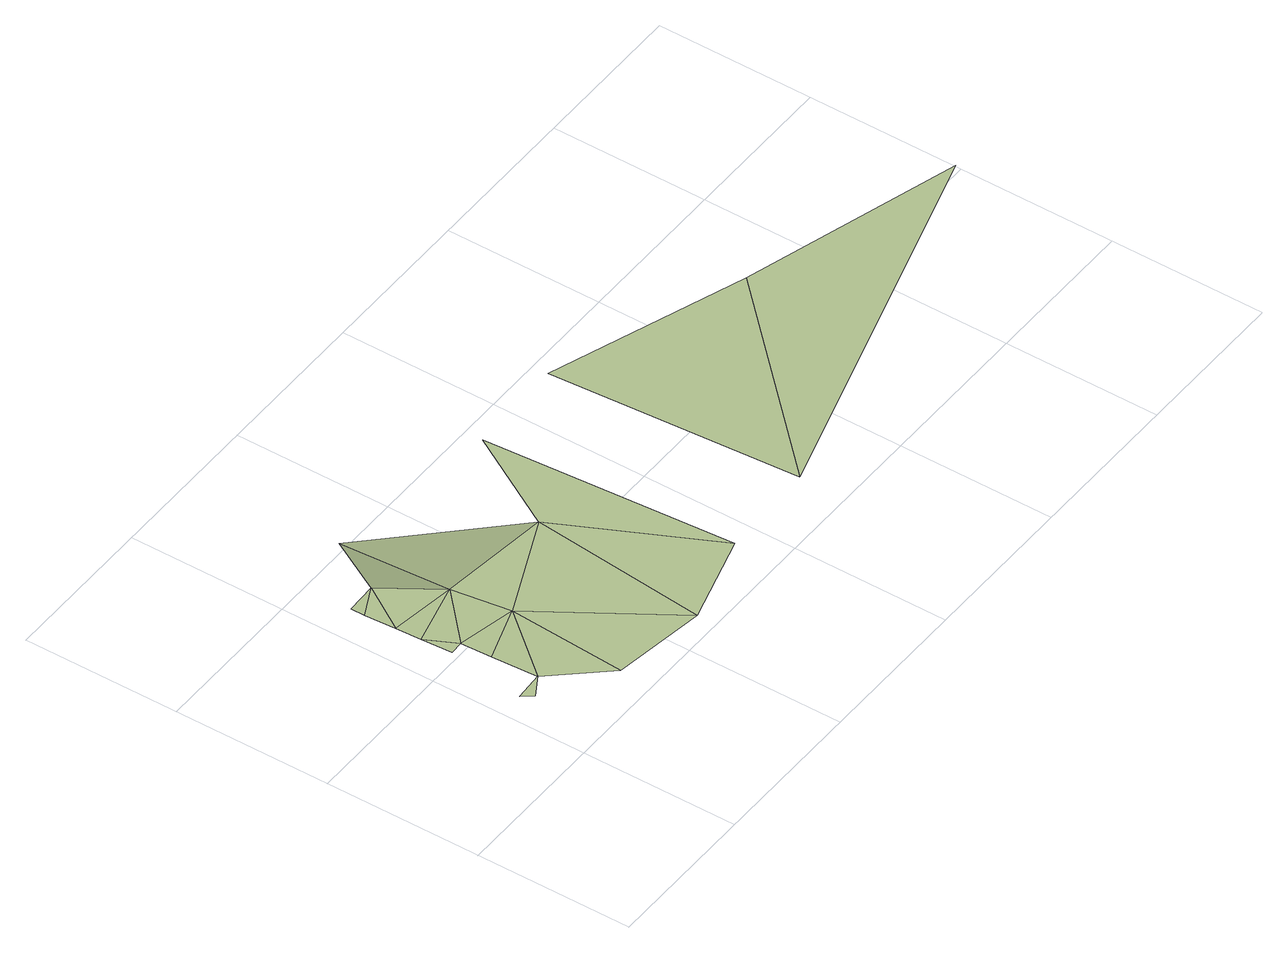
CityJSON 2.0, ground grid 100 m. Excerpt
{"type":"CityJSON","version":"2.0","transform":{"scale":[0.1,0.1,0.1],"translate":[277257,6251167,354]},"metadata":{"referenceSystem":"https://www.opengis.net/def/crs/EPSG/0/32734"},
"CityObjects":{
"terrain1":{"type":"TINRelief","geometry":[{"type":"CompositeSurface","lod":"1","boundaries":[[[0,1,2]],[[3,4,5]],[[6,1,7]],[[8,7,1]],[[5,6,7]],[[9,10,11]],[[5,12,3]],[[12,10,3]],[[9,11,13]],[[11,10,12]],[[5,7,12]],[[8,14,7]],[[15,11,12]],[[7,16,12]],[[14,16,7]],[[12,16,15]],[[16,14,17]],[[17,18,16]],[[19,20,21]],[[21,22,19]]]}]}
},
"vertices":[
[53,357,195],[189,435,195],[3,425,195],[70,1126,195],[80,926,195],[165,931,195],[175,731,195],[539,849,195],[486,95,195],[51,1487,195],[61,1287,195],[249,1584,195],[484,1228,195],[49,1577,195],[1088,7,195],[611,2049,2],[1204,1139,195],[1675,170,195],[1568,1766,195],[3449,1338,194],[2208,1782,194],[2315,186,194],[4839,922,196]
]}
